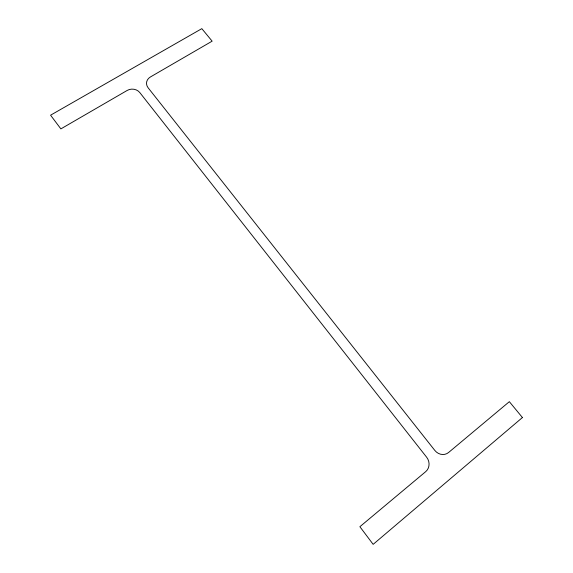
<?xml version="1.0" encoding="UTF-8"?>
<svg xmlns="http://www.w3.org/2000/svg" width="573" height="573" viewBox="0 0 573 573"><rect width="100%" height="100%" fill="white"/><g stroke="black" fill="none" stroke-linecap="round" stroke-linejoin="round"><path stroke-width="0.86" d="M522.426 417.538L373.152 544.35L359.887 526.709L425.696 471.658A10.486 9.662 61.3 0 0 426.656 457.233L139.826 92.597A9.118 7.9 1.6 0 0 127.192 90.434L60.874 128.889L50.574 115.194L201.825 28.65L212.139 41.163L150.384 76.983A9.003 7.771 3.7 0 0 148.099 87.762L434.835 450.442A10.364 9.469 57.9 0 0 448.609 452.484L509.347 401.673L522.426 417.538"/></g></svg>
